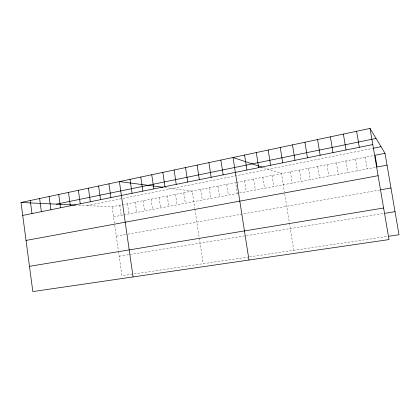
<?xml version="1.0" encoding="UTF-8"?>
<svg xmlns="http://www.w3.org/2000/svg" width="420" height="420" viewBox="0 0 420 420"><rect width="100%" height="100%" fill="white"/><g stroke="black" fill="none" stroke-linecap="round" stroke-linejoin="round"><path stroke-width="0.32" stroke-dasharray="2.1 1.58" d="M86.951 205.595L122.341 198.508M122.945 198.387L372.713 148.37M78.566 205.196L112.13 206.782L121.684 204.908M122.33 204.782L235.573 182.59L237.263 193.452M236.854 182.338L373.826 155.489M113.558 216.825L123.133 215.019M123.779 214.898L375.832 167.27M116.308 236.182L127.213 234.266M127.864 234.155L379.706 189.982M119.154 256.2L245.705 235.772M246.314 235.672L383.723 213.491M249.002 256.925L121.931 275.714L118.466 251.344M249.611 256.835L387.634 236.423M164.677 187.509L192.176 191.095L194.796 208.457M263.377 167.575L281.484 173.586L284.429 191.924M365.216 157.18L367.206 168.903M355.493 159.085L357.457 170.741M345.875 160.97L347.818 172.562M336.368 162.834L338.289 174.363M326.965 164.677L328.865 176.143M317.667 166.499L319.546 177.907M308.474 168.299L310.328 179.65M299.381 170.079L301.214 181.372M290.383 171.843L292.199 183.073M284.718 193.72L289.317 222.369M289.417 222.989L293.8 250.299M272.092 175.429L273.866 186.538M262.805 177.251L264.558 188.297M253.628 179.051L255.355 190.034M244.55 180.826L246.257 191.751M226.7 184.328L228.37 195.132M217.922 186.044L219.576 196.796M209.244 187.745L210.877 198.44M200.666 189.43L202.277 200.062M194.885 209.071L199.159 237.384M199.253 238.025L203.128 263.708M183.776 192.738L185.357 203.259M175.471 194.366L177.03 204.834M167.255 195.977L168.798 206.388M159.128 197.568L160.655 207.926M151.084 199.148L152.597 209.449M143.131 200.708L144.622 210.956M135.256 202.251L136.731 212.447M127.47 203.774L128.924 213.922M119.758 205.286L121.202 215.381M112.13 206.782L114.476 223.267M114.749 225.204L118.377 250.735"/><path stroke-width="0.63" d="M370.031 128.431L389.004 239.578L32.818 291.569L21 202.482L370.031 128.431L385.004 153.3L399 234.743L388.883 236.24M56.411 204.152L376.047 138.427M22.717 215.439L372.787 144.564M373.354 148.239L381.029 146.701M385.004 153.3L375.055 155.248L377.066 167.039L387.041 165.154M26.035 240.429L378.1 175.712M380.945 189.761L390.968 188.003M29.468 266.312L383.618 208.016M384.967 213.292L395.036 211.664M21 202.482L76.094 205.081M162.965 187.283L119.406 181.603L133.067 276.938M262.316 167.223L233.021 157.5L248.981 260.017M356.601 131.281L359.315 147.294M343.381 134.085L346.048 149.977M330.367 136.847L332.992 152.623M317.552 139.566L320.135 155.227M304.925 142.244L307.466 157.789M292.488 144.884L294.992 160.314M280.24 147.483L282.707 162.803M268.175 150.04L270.601 165.254M256.284 152.565L258.673 167.669M244.566 155.048L246.918 170.047M220.873 160.078L223.157 174.857M208.913 162.614L211.16 177.287M197.132 165.113L199.343 179.681M185.53 167.575L187.703 182.033M174.101 170L176.243 184.359M162.834 172.389L164.945 186.643M151.741 174.741L153.82 188.895M140.805 177.061L142.853 191.116M130.027 179.351L132.043 193.305M108.932 183.823L110.891 197.589M98.611 186.013L100.538 199.684M88.431 188.176L90.332 201.747M78.398 190.302L80.267 203.789M68.497 192.402L70.345 205.795M58.737 194.476L60.559 207.779M49.109 196.518L50.904 209.732M39.611 198.534L41.38 211.659M30.245 200.519L31.988 213.559"/></g></svg>
